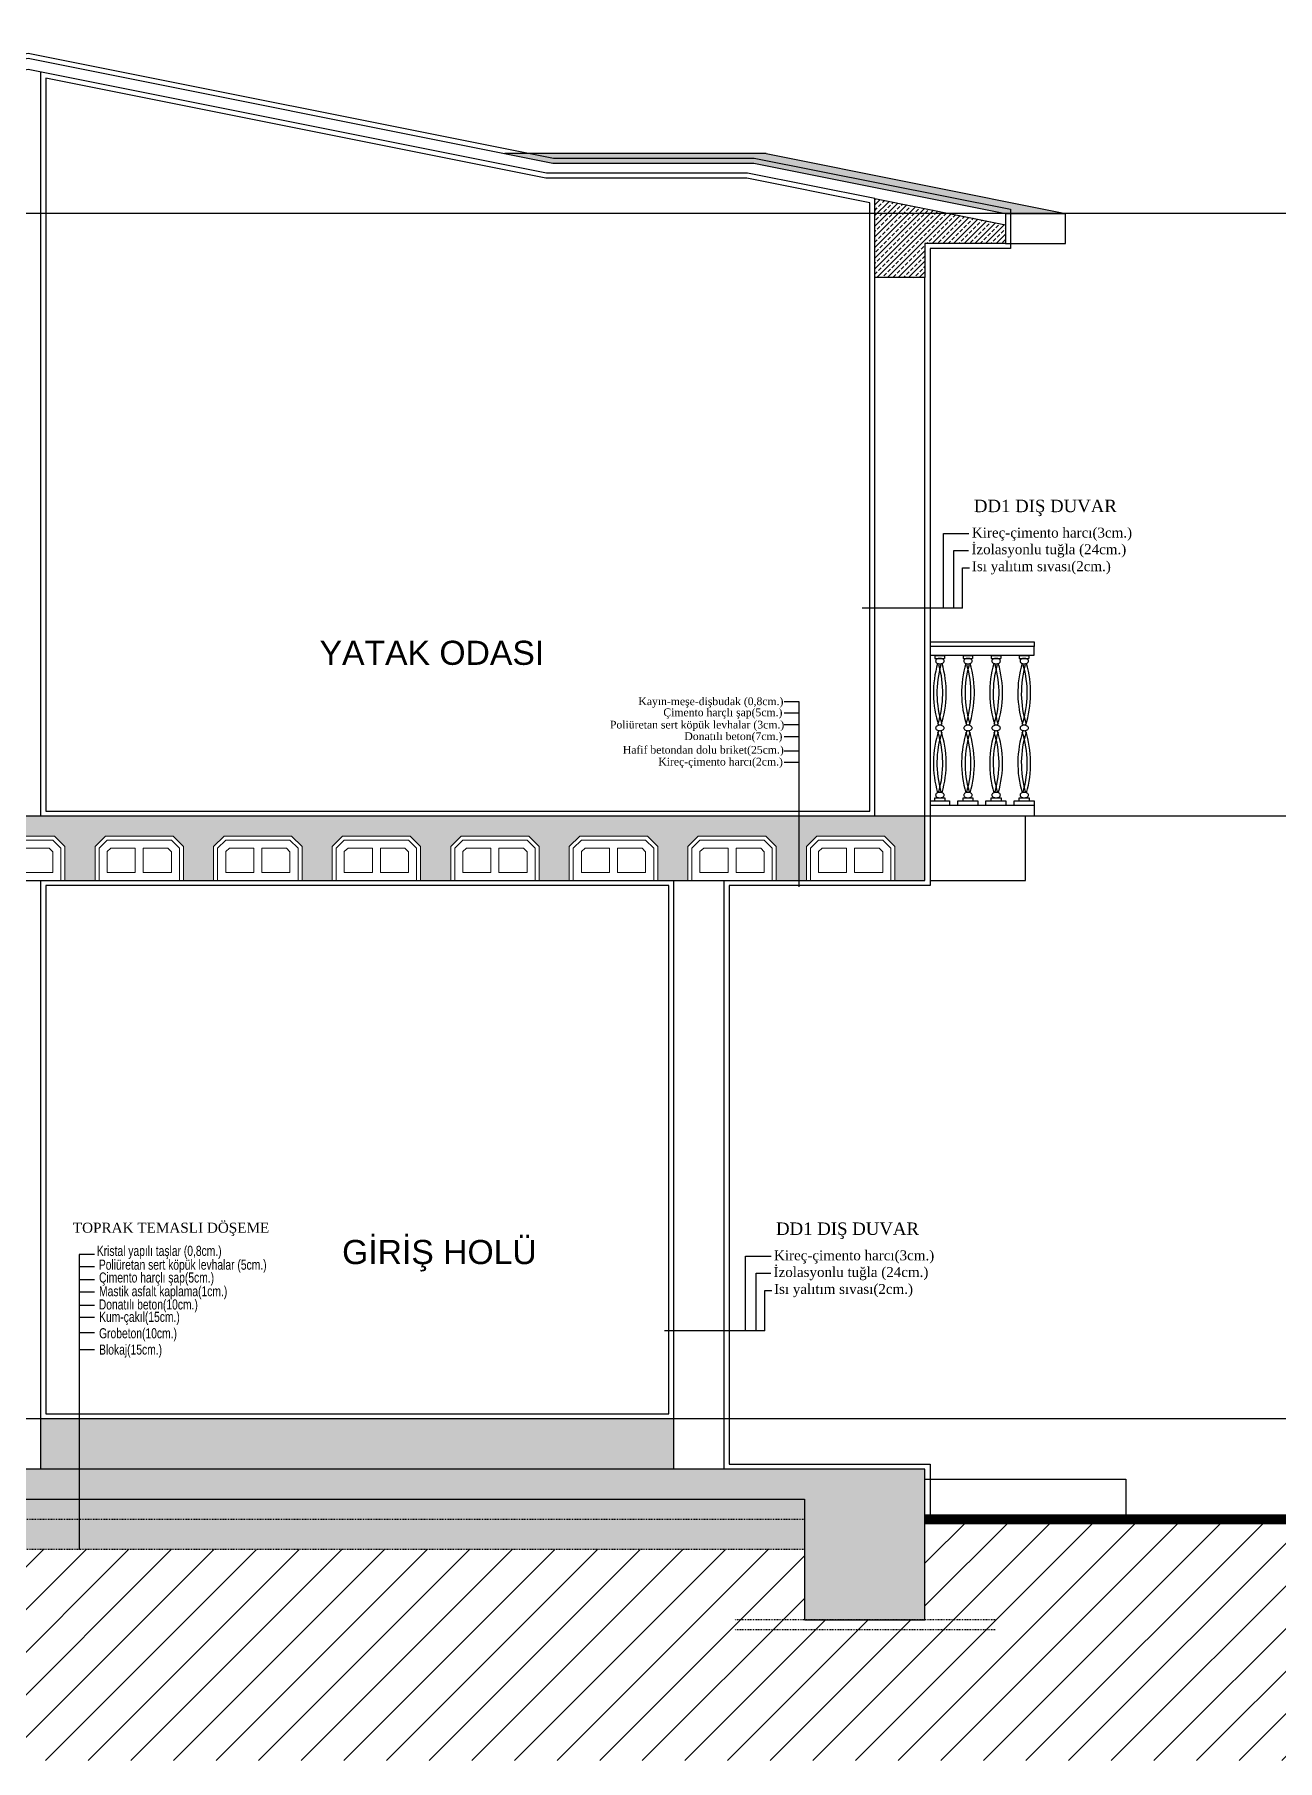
# Model space of a CAD drawing. Extents: x 775040 to 808375, y 4159409 to 4163651.
# Drawn here: x 777039.8 to 777194.4, y 4160133.7 to 4160348.5 of the extents above; entities that cross this region are included whole.
import ezdxf

# ---------------------------------------------------------------- set-up
doc = ezdxf.new("R2010")
doc.units = 0
doc.header["$MEASUREMENT"] = 0
doc.linetypes.add('DASHED2', pattern=[0.1875, 0.125, -0.0625])
doc.layers.add('tarama', color=8, linetype='Continuous')
doc.layers.add('Z_asmolen', color=53, linetype='Continuous', lineweight=9)
doc.layers.add('Z_iç ölçü dikey', color=111, linetype='Continuous', lineweight=25)
doc.styles.add('10', font='swisscl.ttf', dxfattribs={"height": 10})
doc.styles.add('ARIAL', font='ariblk.ttf', dxfattribs={"height": 1})
doc.styles.add('ÖLÇÜ', font='times.ttf', dxfattribs={"height": 15})

# ---------------------------------------------------------------- blocks, each defined once
blk = doc.blocks.new('asbnm')
at = {"layer": 'Z_asmolen'}
for p, q in [((44128.83, -2548.34), (44123.66, -2553.51)), ((44129.66, -2550.34), (44125.66, -2554.34)), ((44162.49, -2548.34), (44128.83, -2548.34)), ((44161.66, -2550.34), (44129.66, -2550.34)), ((44161.66, -2550.34), (44165.66, -2554.34)), ((44162.49, -2548.34), (44167.66, -2553.51)), ((44187.83, -2548.34), (44182.66, -2553.51)), ((44188.66, -2550.34), (44184.66, -2554.34)), ((44221.49, -2548.34), (44187.83, -2548.34)), ((44220.66, -2550.34), (44188.66, -2550.34)), ((44220.66, -2550.34), (44224.66, -2554.34)), ((44221.49, -2548.34), (44226.66, -2553.51)), ((44123.66, -2570.34), (44123.66, -2553.51)), ((44125.66, -2570.34), (44125.66, -2554.34)), ((44131.43, -2554.34), (44129.66, -2556.07)), ((44129.66, -2566.34), (44129.66, -2556.07)), ((44143.66, -2554.34), (44131.43, -2554.34)), ((44143.66, -2554.34), (44143.66, -2566.34)), ((44159.76, -2554.34), (44147.66, -2554.34)), ((44147.66, -2554.34), (44147.66, -2566.34)), ((44159.76, -2554.34), (44161.66, -2556.01)), ((44161.66, -2566.34), (44161.66, -2556.01)), ((44165.66, -2570.34), (44165.66, -2554.34)), ((44167.66, -2570.34), (44167.66, -2553.51)), ((44182.66, -2570.34), (44182.66, -2553.51)), ((44184.66, -2570.34), (44184.66, -2554.34)), ((44190.43, -2554.34), (44188.66, -2556.07)), ((44188.66, -2566.34), (44188.66, -2556.07)), ((44202.66, -2554.34), (44190.43, -2554.34)), ((44202.66, -2554.34), (44202.66, -2566.34)), ((44218.76, -2554.34), (44206.66, -2554.34)), ((44206.66, -2554.34), (44206.66, -2566.34)), ((44218.76, -2554.34), (44220.66, -2556.01)), ((44220.66, -2566.34), (44220.66, -2556.01)), ((44224.66, -2570.34), (44224.66, -2554.34)), ((44226.66, -2570.34), (44226.66, -2553.51)), ((44143.66, -2566.34), (44129.66, -2566.34)), ((44161.66, -2566.34), (44147.66, -2566.34)), ((44202.66, -2566.34), (44188.66, -2566.34)), ((44220.66, -2566.34), (44206.66, -2566.34)), ((44167.66, -2570.34), (44123.66, -2570.34)), ((44226.66, -2570.34), (44182.66, -2570.34))]:
    blk.add_line(p, q, dxfattribs=at)
blk = doc.blocks.new('A$C75FE1421')
at = {"layer": 'tarama'}
h = blk.add_hatch(dxfattribs=at)
h.set_pattern_fill('AR-RSHKE', color=256, scale=1.7, style=0)
h.set_pattern_definition([(0, (-798705.84, -4170140.343), (43.35, 20.4), [10.2, -8.5, 11.9, -5.1, 15.3, -6.8]), (0, (-798695.64, -4170139.493), (43.35, 20.4), [8.5, -32.3, 6.8, -10.2]), (0, (-798675.24, -4170141.618), (43.35, 20.4), [5.1, -52.7]), (90, (-798705.84, -4170140.343), (-14.45, 20.4), [19.55, -62.05]), (90, (-798695.64, -4170140.343), (-14.45, 20.4), [19.125, -62.475]), (90, (-798687.14, -4170140.343), (-14.45, 20.4), [17.85, -63.75]), (90, (-798675.24, -4170141.618), (-14.45, 20.4), [19.55, -62.05]), (90, (-798670.14, -4170141.618), (-14.45, 20.4), [19.55, -62.05]), (90, (-798654.84, -4170140.343), (-14.45, 20.4), [18.7, -62.9])])
h.paths.add_polyline_path([(2157.18, 1112.97), (2098.43, 1124.72), (1008.43, 1124.72), (788.5, 1080.73), (658.5, 1080.73), (433.43, 1035.72), (563.43, 1035.72), (718.25, 1066.68), (1925.75, 1066.68)])
h.paths.add_polyline_path([(2524.37, 1065.53), (2394.37, 1065.53), (2418.25, 1060.76), (2518.25, 1060.76), (2643.43, 1035.72), (2673.43, 1035.72)])
h = blk.add_hatch(dxfattribs=at)
h.set_pattern_fill('ANSI33', color=256, scale=15, style=0)
h.set_pattern_definition([(45, (-854020.78, -4189752.5737), (-2.6516504294, 2.6516504294), []), (45, (-854018.1284, -4189752.5737), (-2.6516504294, 2.6516504294), [1.875, -0.9375])])
h.paths.add_polyline_path([(2578.43, 1043.09), (2578.43, 1003.72), (2603.43, 1003.72), (2603.43, 1020.72), (2643.43, 1020.72), (2643.43, 1030.09)])
h = blk.add_hatch(dxfattribs=at)
h.set_pattern_fill('ANSI33', color=256, scale=15, style=0)
h.set_pattern_definition([(45, (-798705.8395, -4170140.343), (-2.6516504294, 2.6516504294), []), (45, (-798703.188, -4170140.343), (-2.6516504294, 2.6516504294), [1.875, -0.9375])])
h.paths.add_polyline_path([(1723.61, 725.72), (1757.26, 725.72), (1762.43, 720.55), (1762.43, 703.72), (1777.43, 703.72), (1777.43, 720.55), (1782.61, 725.72), (1816.26, 725.72), (1821.43, 720.55), (1821.43, 703.72), (1836.43, 703.72), (1836.43, 720.55), (1841.61, 725.72), (1875.26, 725.72), (1880.43, 720.55), (1880.43, 703.72), (1895.43, 703.72), (1895.43, 720.55), (1900.61, 725.72), (1934.26, 725.72), (1939.43, 720.55), (1939.43, 703.72), (1954.43, 703.72), (1954.43, 720.55), (1959.61, 725.72), (1993.26, 725.72), (1998.43, 720.55), (1998.43, 703.72), (2013.43, 703.72), (2013.43, 720.55), (2018.61, 725.72), (2052.26, 725.72), (2057.43, 720.55), (2057.43, 703.72), (2072.43, 703.72), (2072.43, 720.55), (2077.61, 725.72), (2111.26, 725.72), (2116.43, 720.55), (2116.43, 703.72), (2131.43, 703.72), (2131.43, 720.55), (2136.61, 725.72), (2170.26, 725.72), (2175.43, 720.55), (2175.43, 703.72), (2190.43, 703.72), (2190.43, 720.55), (2195.61, 725.72), (2229.26, 725.72), (2234.43, 720.55), (2234.43, 703.72), (2249.43, 703.72), (2249.43, 720.55), (2254.61, 725.72), (2288.26, 725.72), (2293.43, 720.55), (2293.43, 703.72), (2308.43, 703.72), (2308.43, 720.55), (2313.61, 725.72), (2347.26, 725.72), (2352.43, 720.55), (2352.43, 703.72), (2367.43, 703.72), (2367.43, 720.55), (2372.61, 725.72), (2406.26, 725.72), (2411.43, 720.55), (2411.43, 703.72), (2426.43, 703.72), (2426.43, 720.55), (2431.61, 725.72), (2465.26, 725.72), (2470.43, 720.55), (2470.43, 703.72), (2485.43, 703.72), (2485.43, 720.55), (2490.61, 725.72), (2524.26, 725.72), (2529.43, 720.55), (2529.43, 703.72), (2544.43, 703.72), (2544.43, 720.55), (2549.61, 725.72), (2583.26, 725.72), (2588.43, 720.55), (2588.43, 703.72), (2603.43, 703.72), (2603.43, 735.72), (1703.43, 735.72), (1703.43, 703.72), (1718.43, 703.72), (1718.43, 720.55)])
h.paths.add_polyline_path([(1382.72, 735.72), (603.43, 735.72), (603.43, 703.72), (618.43, 703.72), (618.43, 720.55), (623.61, 725.72), (657.26, 725.72), (662.43, 720.55), (662.43, 703.72), (677.43, 703.72), (677.43, 720.55), (682.61, 725.72), (716.26, 725.72), (721.43, 720.55), (721.43, 703.72), (736.43, 703.72), (736.43, 720.55), (741.61, 725.72), (775.26, 725.72), (780.43, 720.55), (780.43, 703.72), (795.43, 703.72), (795.43, 720.55), (800.61, 725.72), (834.26, 725.72), (839.43, 720.55), (839.43, 703.72), (854.43, 703.72), (854.43, 720.55), (859.61, 725.72), (893.26, 725.72), (898.43, 720.55), (898.43, 703.72), (913.43, 703.72), (913.43, 720.55), (918.61, 725.72), (952.26, 725.72), (957.43, 720.55), (957.43, 703.72), (972.43, 703.72), (972.43, 720.55), (977.61, 725.72), (1011.26, 725.72), (1016.43, 720.55), (1016.43, 703.72), (1031.43, 703.72), (1031.43, 720.55), (1036.61, 725.72), (1070.26, 725.72), (1075.43, 720.55), (1075.43, 703.72), (1090.43, 703.72), (1090.43, 720.55), (1095.61, 725.72), (1129.26, 725.72), (1134.43, 720.55), (1134.43, 703.72), (1149.43, 703.72), (1149.43, 720.55), (1154.61, 725.72), (1188.26, 725.72), (1193.43, 720.55), (1193.43, 703.72), (1208.43, 703.72), (1208.43, 720.55), (1213.61, 725.72), (1247.26, 725.72), (1252.43, 720.55), (1252.43, 703.72), (1267.43, 703.72), (1267.43, 720.55), (1272.61, 725.72), (1306.26, 725.72), (1311.43, 720.55), (1311.43, 703.72), (1326.43, 703.72), (1326.43, 720.55), (1331.61, 725.72), (1365.26, 725.72), (1370.43, 720.55), (1370.43, 703.72), (1382.72, 703.72)])
h.paths.add_polyline_path([(1435.16, 665.13), (1372.72, 665.13), (1372.72, 650.13), (1382.72, 650.13), (1429.96, 633.41), (1470.58, 617.02), (1486.72, 601.38), (1506.31, 582.7), (1534.96, 564.28), (1561.41, 547.28), (1580.08, 530.57), (1600.53, 511.18), (1647.98, 491.31), (1728.43, 491.31), (1728.43, 506.31), (1650.99, 506.31), (1650.99, 523.96), (1608.86, 523.96), (1608.86, 541.6), (1590.25, 541.6), (1590.25, 559.25), (1570.53, 559.25), (1570.53, 576.9), (1543.07, 576.9), (1543.07, 594.54), (1515.62, 594.54), (1515.62, 612.19), (1497.12, 612.19), (1497.12, 629.84), (1478.91, 629.84), (1478.91, 647.48), (1435.16, 647.48)])
h.paths.add_polyline_path([(1407.72, 395.72), (1683.43, 395.72), (1683.43, 335.72), (1743.43, 335.72), (1743.43, 395.72), (2543.43, 395.72), (2543.43, 335.72), (2603.43, 335.72), (2603.43, 410.72), (603.43, 410.72), (603.43, 335.72), (663.43, 335.72), (663.43, 395.72), (1347.72, 395.72), (1347.72, 335.72), (1407.72, 335.72)])
h = blk.add_hatch(dxfattribs=at)
h.set_pattern_fill('ANSI38', color=256, scale=30, style=0)
h.set_pattern_definition([(45, (-798705.8395, -4170140.343), (-2.6516504294, 2.6516504294), []), (135, (-798705.8395, -4170140.343), (-7.9549512883, 2.6516504294), [9.375, -5.625])])
h.paths.add_polyline_path([(1168.43, 435.72), (628.43, 435.72), (628.43, 410.72), (1168.43, 410.72)])
h.paths.add_polyline_path([(1372.72, 435.72), (1178.43, 435.72), (1178.43, 410.72), (1372.72, 410.72)])
h.paths.add_polyline_path([(1573.43, 435.72), (1382.72, 435.72), (1382.72, 410.72), (1573.43, 410.72)])
h.paths.add_polyline_path([(1703.43, 435.72), (1583.43, 435.72), (1583.43, 410.72), (1703.43, 410.72)])
h.paths.add_polyline_path([(1843.43, 435.72), (1728.43, 435.72), (1728.43, 410.72), (1843.43, 410.72)])
h.paths.add_polyline_path([(2003.43, 435.72), (1853.43, 435.72), (1853.43, 410.72), (2003.43, 410.72)])
h.paths.add_polyline_path([(2153.43, 435.72), (2013.43, 435.72), (2013.43, 410.72), (2153.43, 410.72)])
h.paths.add_polyline_path([(2478.43, 435.72), (2163.43, 435.72), (2163.43, 410.72), (2478.43, 410.72)])
at = {"layer": 'tarama', "ltscale": 50}
h = blk.add_hatch(dxfattribs=at)
h.set_pattern_fill('AR-HBONE', color=256, scale=0.7, style=0)
h.set_pattern_definition([(45, (-798705.8395, -4170140.3432), (3e-16, 3.9597979746), [8.4, -2.8]), (135, (-798703.8596, -4170138.3633), (3e-16, 3.9597979746), [8.4, -2.8])])
h.paths.add_polyline_path([(1347.72, 395.72), (663.43, 395.72), (663.43, 385.72), (1347.72, 385.72)])
h.paths.add_polyline_path([(1683.43, 395.72), (1407.72, 395.72), (1407.72, 385.72), (1683.43, 385.72)])
h.paths.add_polyline_path([(2543.43, 395.72), (1743.43, 395.72), (1743.43, 385.72), (2543.43, 385.72)])
at = {"layer": 'tarama'}
h = blk.add_hatch(dxfattribs=at)
h.set_pattern_fill('ANSI31', color=256, scale=120, style=0)
h.set_pattern_definition([(45, (-798705.84, -4170140.343), (-10.60660172, 10.60660172), [])])
h.paths.add_polyline_path([(603.43, 385.72), (67.59, 385.72), (67.59, 265.72), (2983.27, 265.72), (2983.27, 385.72), (2603.43, 385.72), (2603.43, 335.72), (2543.43, 335.72), (2543.43, 370.72), (1743.43, 370.72), (1743.43, 335.72), (1683.43, 335.72), (1683.43, 370.72), (1407.72, 370.72), (1407.72, 335.72), (1347.72, 335.72), (1347.72, 370.72), (663.43, 370.72), (663.43, 335.72), (603.43, 335.72)])
at = {"layer": 'tarama', "linetype": 'DASHED2'}
h = blk.add_hatch(dxfattribs=at)
h.set_pattern_fill('EARTH', color=256, scale=25, angle=45, style=0)
h.set_pattern_definition([(45, (-798705.8395, -4170140.343), (9e-16, 8.838834765), [6.25, -6.25]), (45, (-798707.497, -4170138.686), (9e-16, 8.838834765), [6.25, -6.25]), (45, (-798709.154, -4170137.0286), (9e-16, 8.838834765), [6.25, -6.25]), (135, (-798709.154, -4170135.924), (-8.838834765, 9e-16), [6.25, -6.25]), (135, (-798707.497, -4170134.2665), (-8.838834765, 9e-16), [6.25, -6.25]), (135, (-798705.8395, -4170132.609), (-8.838834765, 9e-16), [6.25, -6.25])])
h.paths.add_polyline_path([(2543.43, 385.72), (1743.43, 385.72), (1743.43, 370.72), (2543.43, 370.72)])
h.paths.add_polyline_path([(1683.43, 385.72), (1407.72, 385.72), (1407.72, 370.72), (1683.43, 370.72)])
h.paths.add_polyline_path([(1347.72, 385.72), (663.43, 385.72), (663.43, 370.72), (1347.72, 370.72)])
at = {"layer": 'tarama', "linetype": 'Continuous'}
for p, q in [((2163.43, 735.72), (2163.43, 1106.09)), ((2524.37, 1065.53), (2394.37, 1065.53)), ((2524.37, 1065.53), (2673.43, 1035.72)), ((2578.43, 1043.09), (2643.43, 1030.09)), ((2643.43, 1035.72), (2673.43, 1035.72)), ((2673.43, 1020.72), (2673.43, 1035.72)), ((2643.43, 1020.72), (2673.43, 1020.72)), ((2578.43, 735.72), (2578.43, 1003.72)), ((2603.43, 735.72), (2603.43, 1003.72)), ((2606.43, 822.49, 0), (2657.7, 822.49)), ((2657.7, 820.12), (2606.43, 820.12, 0)), ((2657.7, 822.49), (2657.7, 820.12)), ((2657.7, 815.77), (2657.7, 820.12)), ((2606.43, 815.77, 0), (2657.7, 815.77)), ((2606.43, 741.26, 0), (2657.7, 741.26)), ((2657.7, 741.26), (2657.7, 735.72)), ((2653.43, 735.72), (2606.43, 735.72, 0)), ((2653.43, 703.72), (2653.43, 735.72)), ((2657.7, 735.72), (2653.43, 735.72)), ((2163.43, 410.72), (2163.43, 703.72)), ((2478.43, 410.72), (2478.43, 703.72)), ((2503.43, 410.72), (2503.43, 703.72)), ((2606.43, 703.72), (2653.43, 703.72)), ((2478.43, 435.72), (2163.43, 435.72))]:
    blk.add_line(p, q, dxfattribs=at)
at = {"layer": 'tarama'}
for p, q in [((2892.09, 1035.72), (384.79, 1035.72)), ((2612.64, 876.36), (2625.3, 876.36)), ((2612.64, 839.21), (2612.64, 876.36)), ((2617.8, 867.89), (2625.14, 867.89)), ((2617.8, 839.21), (2617.8, 867.89)), ((2622.17, 859.31), (2625.65, 859.31)), ((2622.17, 839.21), (2622.17, 859.31)), ((2622.17, 839.21), (2572.2, 839.21)), ((2608.37, 815.74), (2608.37, 814.21)), ((2608.37, 815.74), (2613.28, 815.74)), ((2608.37, 814.21), (2613.11, 814.21)), ((2613.28, 814.21), (2613.28, 815.74)), ((2622.37, 815.74), (2622.37, 814.21)), ((2622.37, 815.74), (2627.28, 815.74)), ((2622.37, 814.21), (2627.11, 814.21)), ((2627.28, 814.21), (2627.28, 815.74)), ((2636.37, 815.74), (2636.37, 814.21)), ((2636.37, 815.74), (2641.28, 815.74)), ((2636.37, 814.21), (2641.11, 814.21)), ((2641.28, 814.21), (2641.28, 815.74)), ((2650.37, 815.74), (2650.37, 814.21)), ((2650.37, 815.74), (2655.28, 815.74)), ((2650.37, 814.21), (2655.11, 814.21)), ((2655.28, 814.21), (2655.28, 815.74)), ((2533.34, 792.76), (2540.73, 792.76)), ((2533.34, 792.76), (2540.73, 792.76)), ((2540.73, 792.76), (2540.73, 700.49)), ((2533.34, 787.2), (2540.73, 787.2)), ((2533.34, 787.2), (2540.73, 787.2)), ((2533.34, 781.29), (2540.73, 781.29)), ((2533.34, 775.39), (2540.73, 775.39)), ((2533.34, 768.2), (2540.73, 768.2)), ((2533.34, 762.52), (2540.73, 762.52)), ((2606.43, 743.31), (2615.7, 743.31)), ((2606.43, 741.26), (2615.7, 741.26)), ((2608.37, 744.84), (2613.28, 744.84)), ((2608.37, 743.31), (2608.37, 744.84)), ((2613.28, 744.84), (2613.28, 743.31)), ((2615.7, 743.31), (2615.7, 741.26)), ((2619.78, 741.26), (2619.78, 743.31)), ((2619.78, 743.31), (2629.7, 743.31)), ((2619.78, 741.26), (2629.7, 741.26)), ((2622.37, 744.84), (2627.28, 744.84)), ((2622.37, 743.31), (2622.37, 744.84)), ((2627.28, 744.84), (2627.28, 743.31)), ((2629.7, 743.31), (2629.7, 741.26)), ((2633.78, 741.26), (2633.78, 743.31)), ((2633.78, 743.31), (2643.7, 743.31)), ((2633.78, 741.26), (2643.7, 741.26)), ((2636.37, 744.84), (2641.28, 744.84)), ((2636.37, 743.31), (2636.37, 744.84)), ((2641.28, 744.84), (2641.28, 743.31)), ((2643.7, 743.31), (2643.7, 741.26)), ((2647.78, 741.26), (2647.78, 743.31)), ((2647.78, 743.31), (2657.7, 743.31)), ((2647.78, 741.26), (2657.7, 741.26)), ((2650.37, 744.84), (2655.28, 744.84)), ((2650.37, 743.31), (2650.37, 744.84)), ((2655.28, 744.84), (2655.28, 743.31)), ((2657.7, 743.31), (2657.7, 741.26)), ((2892.09, 735.72), (381.15, 735.72)), ((2190.21, 517.51), (2182.53, 517.51)), ((2182.53, 517.51), (2182.53, 370.72)), ((2514.19, 516.65), (2526.85, 516.65)), ((2514.19, 479.5), (2514.19, 516.65)), ((2190.21, 511.37), (2182.53, 511.37)), ((2519.35, 508.19), (2526.69, 508.19)), ((2519.35, 479.5), (2519.35, 508.19)), ((2190.21, 504.87), (2182.53, 504.87)), ((2190.21, 498.73), (2182.53, 498.73)), ((2523.72, 499.6), (2527.2, 499.6)), ((2523.72, 479.5), (2523.72, 499.6)), ((2190.21, 492.17), (2182.53, 492.17)), ((2190.21, 486.27), (2182.53, 486.27)), ((2190.21, 478.54), (2182.53, 478.54)), ((2523.72, 479.5), (2473.75, 479.5)), ((2190.21, 470.13), (2182.53, 470.13)), ((2892.09, 435.72), (377.5, 435.72))]:
    blk.add_line(p, q, dxfattribs=at)
at = {"layer": 'tarama', "linetype": 'DASHED2'}
for p, q in [((2543.43, 385.72), (1743.43, 385.72)), ((2543.43, 370.72), (1743.43, 370.72))]:
    blk.add_line(p, q, dxfattribs=at)
at = {"layer": 'tarama', "linetype": 'Continuous'}
for points in [[(600.93, 385.72), (600.93, 410.72), (600.93, 703.72), (600.93, 735.72), (600.93, 1003.72), (600.93, 1018.22), (560.93, 1018.22), (560.93, 1037.77), (718, 1069.18), (1925.5, 1069.18), (2157.18, 1115.52), (2418.49, 1063.26), (2518.49, 1063.26), (2645.93, 1037.77), (2645.93, 1018.22), (2605.93, 1018.22), (2605.93, 1003.72), (2605.93, 735.72), (2605.93, 701.22), (2505.93, 701.22), (2505.93, 413.22), (2605.93, 413.22), (2605.93, 385.72)], [(2518.25, 1060.76), (2643.43, 1035.72), (2643.43, 1020.72), (2603.43, 1020.72), (2603.43, 1003.72), (2578.43, 1003.72), (2578.43, 1043.09), (2515.08, 1055.76), (2415.08, 1055.76), (2157.18, 1107.34), (1928.91, 1061.68), (721.41, 1061.68), (628.43, 1043.09), (628.43, 1003.72), (603.43, 1003.72), (603.43, 1020.72), (563.43, 1020.72), (563.43, 1035.72), (563.43, 1035.72), (718.25, 1066.68), (1925.75, 1066.68), (2157.18, 1112.97), (2418.25, 1060.76), (2518.25, 1060.76)], [(2603.43, 405.72), (2703.43, 405.72), (2703.43, 385.72)]]:
    blk.add_lwpolyline(points, dxfattribs=at)
for points in [[(2575.93, 1003.72), (2575.93, 1041.04), (2514.83, 1053.26), (2414.83, 1053.26), (2165.93, 1103.04), (2165.93, 738.22), (2575.93, 738.22)], [(1703.43, 703.72), (2603.43, 703.72), (2603.43, 735.72), (1703.43, 735.72)], [(2475.93, 701.22), (2165.93, 701.22), (2165.93, 438.22), (2475.93, 438.22)], [(2603.43, 410.72), (603.43, 410.72), (603.43, 335.72), (663.43, 335.72), (663.43, 395.72), (1347.72, 395.72), (1347.72, 335.72), (1407.72, 335.72), (1407.72, 395.72), (1683.43, 395.72), (1683.43, 335.72), (1743.43, 335.72), (1743.43, 395.72), (2543.43, 395.72), (2543.43, 335.72), (2603.43, 335.72)]]:
    blk.add_lwpolyline(points, close=True, dxfattribs=at)
at = {"layer": 'tarama', "linetype": 'Continuous', "const_width": 5}
blk.add_lwpolyline([(2603.43, 385.72), (3162.38, 385.72)], dxfattribs=at)
at = {"layer": 'tarama', "linetype": 'DASHED2'}
for points in [[(2638.3, 335.72), (2508.57, 335.72)], [(2638.3, 330.72), (2508.57, 330.72)]]:
    blk.add_lwpolyline(points, dxfattribs=at)
at = {"layer": 'tarama'}
for centre, radius, start, end in [((2659.8, 797.05), 52.17, 163.69096, 198.04415), ((2609.6, 812.86), 0.888, 147.08529, 180), ((2609.6, 812.86), 0.888, 180, 212.91471), ((2610.19, 812.48), 1.59, 122.61584, 147.08529), ((2610.19, 813.24), 1.59, 212.91471, 237.38416), ((2610.57, 811.88), 2.3, 104.84555, 122.61584), ((2610.57, 813.85), 2.3, 237.38416, 255.15445), ((2659.95, 797.05), 50.59, 163.89906, 197.81356), ((2561.7, 797.05), 50.59, 342.18644, 16.10094), ((2610.83, 810.92), 3.29, 90, 104.84555), ((2610.83, 814.8), 3.29, 255.15445, 270), ((2610.83, 810.92), 3.29, 75.15445, 90), ((2610.83, 814.8), 3.29, 270, 284.84555), ((2561.85, 797.05), 52.17, 341.95585, 16.30904), ((2611.08, 811.88), 2.3, 57.38416, 75.15445), ((2611.08, 813.85), 2.3, 284.84555, 302.61584), ((2611.47, 812.48), 1.59, 32.91471, 57.38416), ((2611.47, 813.24), 1.59, 302.61584, 327.08529), ((2612.05, 812.86), 0.888, 0, 32.91471), ((2612.05, 812.86), 0.888, 327.08529, 0), ((2673.8, 797.05), 52.17, 163.69096, 198.04415), ((2623.6, 812.86), 0.888, 147.08529, 180), ((2623.6, 812.86), 0.888, 180, 212.91471), ((2624.19, 812.48), 1.59, 122.61584, 147.08529), ((2624.19, 813.24), 1.59, 212.91471, 237.38416), ((2624.57, 811.88), 2.3, 104.84555, 122.61584), ((2624.57, 813.85), 2.3, 237.38416, 255.15445), ((2673.95, 797.05), 50.59, 163.89906, 197.81356), ((2575.7, 797.05), 50.59, 342.18644, 16.10094), ((2624.83, 810.92), 3.29, 90, 104.84555), ((2624.83, 814.8), 3.29, 255.15445, 270), ((2624.83, 810.92), 3.29, 75.15445, 90), ((2624.83, 814.8), 3.29, 270, 284.84555), ((2575.85, 797.05), 52.17, 341.95585, 16.30904), ((2625.08, 811.88), 2.3, 57.38416, 75.15445), ((2625.08, 813.85), 2.3, 284.84555, 302.61584), ((2625.47, 812.48), 1.59, 32.91471, 57.38416), ((2625.47, 813.24), 1.59, 302.61584, 327.08529), ((2626.05, 812.86), 0.888, 0, 32.91471), ((2626.05, 812.86), 0.888, 327.08529, 0), ((2687.8, 797.05), 52.17, 163.69096, 198.04415), ((2637.6, 812.86), 0.888, 147.08529, 180), ((2637.6, 812.86), 0.888, 180, 212.91471), ((2638.19, 812.48), 1.59, 122.61584, 147.08529), ((2638.19, 813.24), 1.59, 212.91471, 237.38416), ((2638.57, 811.88), 2.3, 104.84555, 122.61584), ((2638.57, 813.85), 2.3, 237.38416, 255.15445), ((2687.95, 797.05), 50.59, 163.89906, 197.81356), ((2589.7, 797.05), 50.59, 342.18644, 16.10094), ((2638.83, 810.92), 3.29, 90, 104.84555), ((2638.83, 814.8), 3.29, 255.15445, 270), ((2638.83, 810.92), 3.29, 75.15445, 90), ((2638.83, 814.8), 3.29, 270, 284.84555), ((2589.85, 797.05), 52.17, 341.95585, 16.30904), ((2639.08, 811.88), 2.3, 57.38416, 75.15445), ((2639.08, 813.85), 2.3, 284.84555, 302.61584), ((2639.47, 812.48), 1.59, 32.91471, 57.38416), ((2639.47, 813.24), 1.59, 302.61584, 327.08529), ((2640.05, 812.86), 0.888, 0, 32.91471), ((2640.05, 812.86), 0.888, 327.08529, 0), ((2701.8, 797.05), 52.17, 163.69096, 198.04415), ((2651.6, 812.86), 0.888, 147.08529, 180), ((2651.6, 812.86), 0.888, 180, 212.91471), ((2652.19, 812.48), 1.59, 122.61584, 147.08529), ((2652.19, 813.24), 1.59, 212.91471, 237.38416), ((2652.57, 811.88), 2.3, 104.84555, 122.61584), ((2652.57, 813.85), 2.3, 237.38416, 255.15445), ((2701.95, 797.05), 50.59, 163.89906, 197.81356), ((2603.7, 797.05), 50.59, 342.18644, 16.10094), ((2652.83, 810.92), 3.29, 90, 104.84555), ((2652.83, 814.8), 3.29, 255.15445, 270), ((2652.83, 810.92), 3.29, 75.15445, 90), ((2652.83, 814.8), 3.29, 270, 284.84555), ((2603.85, 797.05), 52.17, 341.95585, 16.30904), ((2653.08, 811.88), 2.3, 57.38416, 75.15445), ((2653.08, 813.85), 2.3, 284.84555, 302.61584), ((2653.47, 812.48), 1.59, 32.91471, 57.38416), ((2653.47, 813.24), 1.59, 302.61584, 327.08529), ((2654.05, 812.86), 0.888, 0, 32.91471), ((2654.05, 812.86), 0.888, 327.08529, 0), ((2659.8, 762), 52.17, 161.95585, 196.30904), ((2609.6, 779.6), 0.888, 147.08529, 180), ((2609.6, 779.6), 0.888, 180, 212.91471), ((2610.19, 779.22), 1.59, 122.61584, 147.08529), ((2610.19, 779.98), 1.59, 212.91471, 237.38416), ((2610.57, 778.62), 2.3, 104.84555, 122.61584), ((2610.57, 780.58), 2.3, 237.38416, 255.15445), ((2659.95, 762), 50.59, 162.18644, 196.10094), ((2561.7, 762), 50.59, 343.89906, 17.81356), ((2610.83, 777.66), 3.29, 90, 104.84555), ((2610.83, 781.54), 3.29, 255.15445, 270), ((2610.83, 777.66), 3.29, 75.15445, 90), ((2610.83, 781.54), 3.29, 270, 284.84555), ((2561.85, 762), 52.17, 343.69096, 18.04415), ((2611.08, 778.62), 2.3, 57.38416, 75.15445), ((2611.08, 780.58), 2.3, 284.84555, 302.61584), ((2611.47, 779.22), 1.59, 32.91471, 57.38416), ((2611.47, 779.98), 1.59, 302.61584, 327.08529), ((2612.05, 779.6), 0.888, 0, 32.91471), ((2612.05, 779.6), 0.888, 327.08529, 0), ((2673.8, 762), 52.17, 161.95585, 196.30904), ((2623.6, 779.6), 0.888, 147.08529, 180), ((2623.6, 779.6), 0.888, 180, 212.91471), ((2624.19, 779.22), 1.59, 122.61584, 147.08529), ((2624.19, 779.98), 1.59, 212.91471, 237.38416), ((2624.57, 778.62), 2.3, 104.84555, 122.61584), ((2624.57, 780.58), 2.3, 237.38416, 255.15445), ((2673.95, 762), 50.59, 162.18644, 196.10094), ((2575.7, 762), 50.59, 343.89906, 17.81356), ((2624.83, 777.66), 3.29, 90, 104.84555), ((2624.83, 781.54), 3.29, 255.15445, 270), ((2624.83, 777.66), 3.29, 75.15445, 90), ((2624.83, 781.54), 3.29, 270, 284.84555), ((2575.85, 762), 52.17, 343.69096, 18.04415), ((2625.08, 778.62), 2.3, 57.38416, 75.15445), ((2625.08, 780.58), 2.3, 284.84555, 302.61584), ((2625.47, 779.22), 1.59, 32.91471, 57.38416), ((2625.47, 779.98), 1.59, 302.61584, 327.08529), ((2626.05, 779.6), 0.888, 0, 32.91471), ((2626.05, 779.6), 0.888, 327.08529, 0), ((2687.8, 762), 52.17, 161.95585, 196.30904), ((2637.6, 779.6), 0.888, 147.08529, 180), ((2637.6, 779.6), 0.888, 180, 212.91471), ((2638.19, 779.22), 1.59, 122.61584, 147.08529), ((2638.19, 779.98), 1.59, 212.91471, 237.38416), ((2638.57, 778.62), 2.3, 104.84555, 122.61584), ((2638.57, 780.58), 2.3, 237.38416, 255.15445), ((2687.95, 762), 50.59, 162.18644, 196.10094), ((2589.7, 762), 50.59, 343.89906, 17.81356), ((2638.83, 777.66), 3.29, 90, 104.84555), ((2638.83, 781.54), 3.29, 255.15445, 270), ((2638.83, 777.66), 3.29, 75.15445, 90), ((2638.83, 781.54), 3.29, 270, 284.84555), ((2589.85, 762), 52.17, 343.69096, 18.04415), ((2639.08, 778.62), 2.3, 57.38416, 75.15445), ((2639.08, 780.58), 2.3, 284.84555, 302.61584), ((2639.47, 779.22), 1.59, 32.91471, 57.38416), ((2639.47, 779.98), 1.59, 302.61584, 327.08529), ((2640.05, 779.6), 0.888, 0, 32.91471), ((2640.05, 779.6), 0.888, 327.08529, 0), ((2701.8, 762), 52.17, 161.95585, 196.30904), ((2651.6, 779.6), 0.888, 147.08529, 180), ((2651.6, 779.6), 0.888, 180, 212.91471), ((2652.19, 779.22), 1.59, 122.61584, 147.08529), ((2652.19, 779.98), 1.59, 212.91471, 237.38416), ((2652.57, 778.62), 2.3, 104.84555, 122.61584), ((2652.57, 780.58), 2.3, 237.38416, 255.15445), ((2701.95, 762), 50.59, 162.18644, 196.10094), ((2603.7, 762), 50.59, 343.89906, 17.81356), ((2652.83, 777.66), 3.29, 90, 104.84555), ((2652.83, 781.54), 3.29, 255.15445, 270), ((2652.83, 777.66), 3.29, 75.15445, 90), ((2652.83, 781.54), 3.29, 270, 284.84555), ((2603.85, 762), 52.17, 343.69096, 18.04415), ((2653.08, 778.62), 2.3, 57.38416, 75.15445), ((2653.08, 780.58), 2.3, 284.84555, 302.61584), ((2653.47, 779.22), 1.59, 32.91471, 57.38416), ((2653.47, 779.98), 1.59, 302.61584, 327.08529), ((2654.05, 779.6), 0.888, 0, 32.91471), ((2654.05, 779.6), 0.888, 327.08529, 0), ((2610.57, 745.2), 2.3, 104.84555, 122.61584), ((2610.83, 744.25), 3.29, 90, 104.84555), ((2610.83, 744.25), 3.29, 75.15445, 90), ((2611.08, 745.2), 2.3, 57.38416, 75.15445), ((2624.57, 745.2), 2.3, 104.84555, 122.61584), ((2624.83, 744.25), 3.29, 90, 104.84555), ((2624.83, 744.25), 3.29, 75.15445, 90), ((2625.08, 745.2), 2.3, 57.38416, 75.15445), ((2638.57, 745.2), 2.3, 104.84555, 122.61584), ((2638.83, 744.25), 3.29, 90, 104.84555), ((2638.83, 744.25), 3.29, 75.15445, 90), ((2639.08, 745.2), 2.3, 57.38416, 75.15445), ((2652.57, 745.2), 2.3, 104.84555, 122.61584), ((2652.83, 744.25), 3.29, 90, 104.84555), ((2652.83, 744.25), 3.29, 75.15445, 90), ((2653.08, 745.2), 2.3, 57.38416, 75.15445), ((2609.6, 746.19), 0.888, 147.08529, 180), ((2609.6, 746.19), 0.888, 180, 212.91471), ((2610.19, 745.81), 1.59, 122.61584, 147.08529), ((2610.19, 746.57), 1.59, 212.91471, 237.38416), ((2610.57, 747.17), 2.3, 237.38416, 255.15445), ((2610.83, 748.13), 3.29, 255.15445, 270), ((2610.83, 748.13), 3.29, 270, 284.84555), ((2611.08, 747.17), 2.3, 284.84555, 302.61584), ((2611.47, 745.81), 1.59, 32.91471, 57.38416), ((2611.47, 746.57), 1.59, 302.61584, 327.08529), ((2612.05, 746.19), 0.888, 0, 32.91471), ((2612.05, 746.19), 0.888, 327.08529, 0), ((2623.6, 746.19), 0.888, 147.08529, 180), ((2623.6, 746.19), 0.888, 180, 212.91471), ((2624.19, 745.81), 1.59, 122.61584, 147.08529), ((2624.19, 746.57), 1.59, 212.91471, 237.38416), ((2624.57, 747.17), 2.3, 237.38416, 255.15445), ((2624.83, 748.13), 3.29, 255.15445, 270), ((2624.83, 748.13), 3.29, 270, 284.84555), ((2625.08, 747.17), 2.3, 284.84555, 302.61584), ((2625.47, 745.81), 1.59, 32.91471, 57.38416), ((2625.47, 746.57), 1.59, 302.61584, 327.08529), ((2626.05, 746.19), 0.888, 0, 32.91471), ((2626.05, 746.19), 0.888, 327.08529, 0), ((2637.6, 746.19), 0.888, 147.08529, 180), ((2637.6, 746.19), 0.888, 180, 212.91471), ((2638.19, 745.81), 1.59, 122.61584, 147.08529), ((2638.19, 746.57), 1.59, 212.91471, 237.38416), ((2638.57, 747.17), 2.3, 237.38416, 255.15445), ((2638.83, 748.13), 3.29, 255.15445, 270), ((2638.83, 748.13), 3.29, 270, 284.84555), ((2639.08, 747.17), 2.3, 284.84555, 302.61584), ((2639.47, 745.81), 1.59, 32.91471, 57.38416), ((2639.47, 746.57), 1.59, 302.61584, 327.08529), ((2640.05, 746.19), 0.888, 0, 32.91471), ((2640.05, 746.19), 0.888, 327.08529, 0), ((2651.6, 746.19), 0.888, 147.08529, 180), ((2651.6, 746.19), 0.888, 180, 212.91471), ((2652.19, 745.81), 1.59, 122.61584, 147.08529), ((2652.19, 746.57), 1.59, 212.91471, 237.38416), ((2652.57, 747.17), 2.3, 237.38416, 255.15445), ((2652.83, 748.13), 3.29, 255.15445, 270), ((2652.83, 748.13), 3.29, 270, 284.84555), ((2653.08, 747.17), 2.3, 284.84555, 302.61584), ((2653.47, 745.81), 1.59, 32.91471, 57.38416), ((2653.47, 746.57), 1.59, 302.61584, 327.08529), ((2654.05, 746.19), 0.888, 0, 32.91471), ((2654.05, 746.19), 0.888, 327.08529, 0)]:
    blk.add_arc(centre, radius, start, end, dxfattribs=at)
at = {"layer": 'tarama', "xscale": -1}
for p in [(46358.09, 3274.06), (46476.09, 3274.06), (46594.09, 3274.06), (46712.09, 3274.06)]:
    blk.add_blockref('asbnm', p, dxfattribs=at)
at = {"layer": 'tarama', "style": 'ÖLÇÜ'}
for s, height, p in [('DD1 DIŞ DUVAR', 6.1875, (2627.76, 887.01)), ('TOPRAK TEMASLI DÖŞEME', 5, (2179.37, 528.39)), ('DD1 DIŞ DUVAR', 6.1875, (2529.31, 527.3))]:
    blk.add_text(s, height=height, dxfattribs=at).set_placement(p)
at = {"layer": 'tarama', "ltscale": 0.8}
for s, height, style, p in [('Kireç-çimento harcı(3cm.)', 4.95, 'ÖLÇÜ', (2626.77, 874.36)), ('İzolasyonlu tuğla (24cm.)', 4.95, 'ÖLÇÜ', (2626.55, 866.06)), ('Isı yalıtım sıvası(2cm.)', 4.95, 'ÖLÇÜ', (2626.77, 857.64)), ('Kayın-meşe-dişbudak (0,8cm.)', 3.85, 'ÖLÇÜ', (2460.8, 790.96)), ('Poliüretan sert köpük levhalar (3cm.)', 3.85, 'ÖLÇÜ', (2446.66, 779.34)), ('Çimento harçlı şap(5cm.)', 3.85, 'ÖLÇÜ', (2473.23, 785.45)), ('Donatılı beton(7cm.)', 3.85, 'ÖLÇÜ', (2483.7, 773.58)), ('Hafif betondan dolu briket(25cm.)', 3.85, 'ÖLÇÜ', (2453.06, 766.81)), ('Kireç-çimento harcı(2cm.)', 3.85, 'ÖLÇÜ', (2470.71, 760.91)), ('Kristal yapılı taşlar (0,8cm.)', 5, '10', (2191.31, 516.87)), ('Kireç-çimento harcı(3cm.)', 4.95, 'ÖLÇÜ', (2528.32, 514.65)), ('Çimento harçlı şap(5cm.)', 5, '10', (2192.41, 503.61)), ('Poliüretan sert köpük levhalar (5cm.)', 5, '10', (2192.33, 509.98)), ('İzolasyonlu tuğla (24cm.)', 4.95, 'ÖLÇÜ', (2528.1, 506.36)), ('Mastik asfalt kaplama(1cm.)', 5, '10', (2192.42, 496.79)), ('Isı yalıtım sıvası(2cm.)', 4.95, 'ÖLÇÜ', (2528.32, 497.93)), ('Donatılı beton(10cm.)', 5, '10', (2192.3, 490.2)), ('Grobeton(10cm.)', 5, '10', (2192.44, 475.86)), ('Kum-çakıl(15cm.)', 5, '10', (2192.45, 484.03)), ('Blokaj(15cm.)', 5, '10', (2192.44, 467.74))]:
    blk.add_text(s, height=height, dxfattribs=dict(at, style=style)).set_placement(p)
at = {"layer": 'tarama', "linetype": 'Continuous', "char_height": 12, "width": 299.1378, "attachment_point": 5, "style": 'ARIAL'}
for s, insert in [('{\\fArial|b0|i0|c162|p34;YATAK ODASI}', (2358.05, 816.93)), ('{\\fArial|b0|i0|c162|p34;GİRİŞ HOLÜ}', (2361.8, 516.93))]:
    blk.add_mtext(s, dxfattribs=dict(at, insert=insert))

msp = doc.modelspace()

# ---------------------------------------------------------------- block references
at = {"layer": 'Z_iç ölçü dikey', "linetype": 'Continuous', "xscale": 0.25, "yscale": 0.25, "zscale": 0.25}
msp.add_blockref('A$C75FE1421', (776499.7, 4160067.29), dxfattribs=at)

doc.saveas('drawing.dxf')
